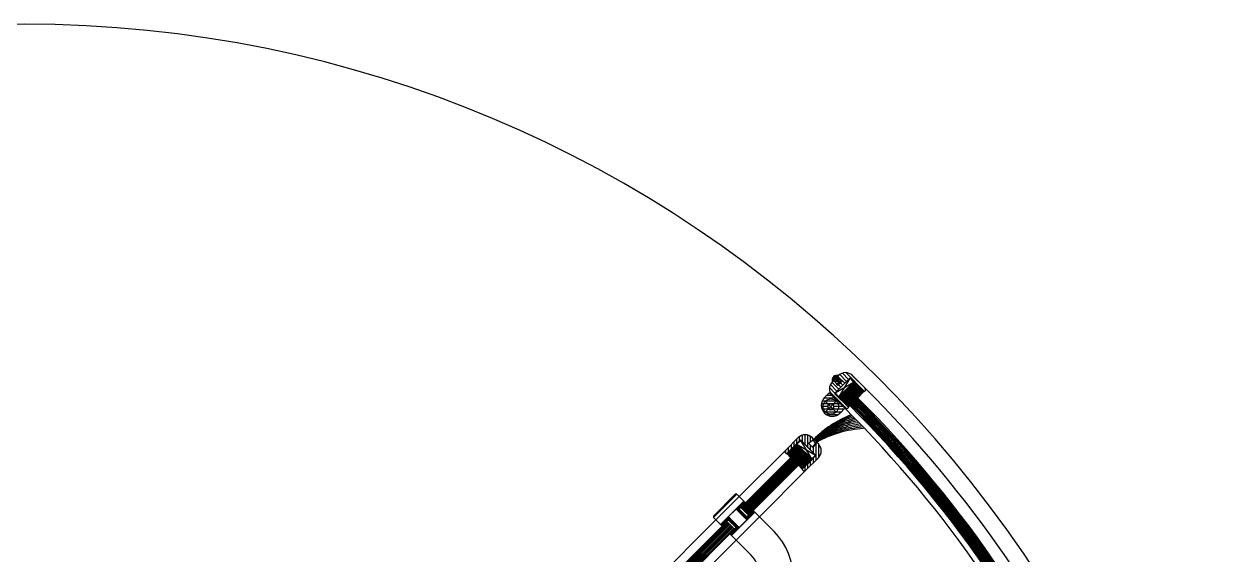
# Model space of a CAD drawing. Header units: inches. Extents: x -12530 to 36157, y 78659 to 110077.
# Drawn here: x -8744 to -7644, y 90186 to 90669 of the extents above; entities that cross this region are included whole.
import ezdxf

# ---------------------------------------------------------------- set-up
doc = ezdxf.new("R2010")
doc.units = ezdxf.units.IN
doc.header["$MEASUREMENT"] = 0
doc.layers.add('freecads.com', color=7, linetype='Continuous')

msp = doc.modelspace()

# ---------------------------------------------------------------- hatches: boundary and pattern name
at = {"layer": 'freecads.com'}
h = msp.add_hatch(dxfattribs=at)
h.set_pattern_fill('ANSI37', color=256, scale=10, angle=45, style=0)
h.set_pattern_definition([(90, (-47358.9113, 48838.1524), (-1.25, 2e-16), []), (180, (-47358.9113, 48838.1524), (-2e-16, -1.25), [])])
edge = h.paths.add_edge_path()
edge.add_line((-8001.8, 90341.5), (-8003.6, 90340.9))
edge.add_line((-8003.6, 90340.9), (-8003.9, 90341.8))
edge.add_line((-8003.9, 90341.8), (-8002.7, 90342.2))
edge.add_ellipse((-8002.8, 90342.5), major_axis=(0.213, 0.211), ratio=1, start_angle=245.178, end_angle=360.2356)
edge.add_line((-8002.6, 90342.7), (-8003.5, 90343.6))
edge.add_ellipse((-8003.7, 90343.4), major_axis=(0.213, 0.211), ratio=1, start_angle=0.2356, end_angle=65.178)
edge.add_line((-8003.8, 90343.7), (-8005.2, 90343.2))
edge.add_line((-8005.2, 90343.2), (-8005.4, 90343.7))
edge.add_line((-8005.4, 90343.7), (-8004.6, 90344.1))
edge.add_ellipse((-8004.7, 90344.3), major_axis=(0.213, 0.211), ratio=1, start_angle=245.178, end_angle=360.2356)
edge.add_line((-8004.4, 90344.5), (-8005.5, 90345.6))
edge.add_ellipse((-8005.7, 90345.4), major_axis=(0.213, 0.211), ratio=1, start_angle=0.2356, end_angle=90.2356)
edge.add_line((-8005.9, 90345.6), (-8008.1, 90343.4))
edge.add_ellipse((-8003.9, 90344.9), major_axis=(3.16, 3.13), ratio=1, start_angle=26.2248, end_angle=154.2464, ccw=False)
edge.add_line((-8002.5, 90349.1), (-8004.7, 90346.9))
edge.add_ellipse((-8004.4, 90346.7), major_axis=(0.213, 0.211), ratio=1, start_angle=90.2356, end_angle=180.2356)
edge.add_line((-8004.7, 90346.5), (-8003.6, 90345.4))
edge.add_ellipse((-8003.4, 90345.6), major_axis=(0.213, 0.211), ratio=1, start_angle=180.2356, end_angle=295.2932)
edge.add_line((-8003.1, 90345.5), (-8002.8, 90346.4))
edge.add_line((-8002.8, 90346.4), (-8002.2, 90346.2))
edge.add_line((-8002.2, 90346.2), (-8002.7, 90344.8))
edge.add_ellipse((-8002.4, 90344.7), major_axis=(0.213, 0.211), ratio=1, start_angle=115.2932, end_angle=180.2356)
edge.add_line((-8002.7, 90344.5), (-8001.8, 90343.6))
edge.add_ellipse((-8001.6, 90343.8), major_axis=(0.213, 0.211), ratio=1, start_angle=180.2356, end_angle=295.2932)
edge.add_line((-8001.3, 90343.7), (-8000.9, 90344.9))
edge.add_line((-8000.9, 90344.9), (-7999.9, 90344.5))
edge.add_line((-7999.9, 90344.5), (-8000.6, 90342.7))
edge.add_ellipse((-8002.5, 90343.4), major_axis=(1.42, 1.41), ratio=1, start_angle=245.178, end_angle=295.2932, ccw=False)
h = msp.add_hatch(dxfattribs=at)
h.set_pattern_fill('ANSI31', color=256, scale=20, angle=135, style=0)
h.set_pattern_definition([(90, (-7065.395, 86088.563), (2.5, 4e-13), [])])
h.paths.add_polyline_path([(-8030, 90283.3), (-8023, 90276.2), (-8035.5, 90263.7, 0.414214), (-8035.5, 90263.3), (-8035, 90262.8, 0.414214), (-8032.2, 90262.8), (-8020.8, 90274.1, 0.414214), (-8020.8, 90286.8), (-8022.2, 90288.2, 0.463455), (-8022.6, 90288.1), (-8026, 90283.5), (-8027.9, 90285.4)])
h.paths.add_polyline_path([(-8039.2, 90292.5), (-8050.5, 90281.2, 0.414214), (-8050.5, 90278.4), (-8050, 90277.9, 0.414214), (-8049.6, 90277.9), (-8037.1, 90290.4), (-8030, 90283.3), (-8027.9, 90285.4), (-8029.9, 90287.4), (-8025.2, 90290.7, 0.463455), (-8025.2, 90291.2), (-8026.5, 90292.5, 0.414214)])

# ---------------------------------------------------------------- linework, layer by layer
for p, q in [((-8008.5, 90343), (-8002.1, 90336.7)), ((-8005.9, 90345.6), (-8008.1, 90343.4)), ((-8006.8, 90344.8), (-8008.1, 90343.4)), ((-8006.7, 90344.8), (-8005.5, 90343.6)), ((-8003, 90340.1), (-8006.3, 90344.7)), ((-8006, 90332.8), (-7991.9, 90346.9)), ((-8005.6, 90333.2), (-7992.2, 90346.6)), ((-8005.6, 90333.2), (-7988.7, 90343.1)), ((-8004.4, 90344.5), (-8005.5, 90345.6)), ((-8005.4, 90343.7), (-8004.6, 90344.1)), ((-8005.2, 90343.2), (-8005.4, 90343.7)), ((-8003.8, 90343.7), (-8005.2, 90343.2)), ((-8002.5, 90349.1), (-8004.7, 90346.9)), ((-8004.7, 90346.5), (-8003.6, 90345.4)), ((-8002.5, 90349.1), (-8003.8, 90347.7)), ((-8003.8, 90347.3), (-7999.1, 90343.9)), ((-8002.6, 90342.7), (-8003.5, 90343.6)), ((-8003.2, 90348.3), (-7996.8, 90342)), ((-8003.1, 90345.5), (-8002.8, 90346.4)), ((-7999.1, 90343.9), (-8003, 90340.1)), ((-8002.8, 90346.4), (-8002.2, 90346.2)), ((-8002.2, 90346.2), (-8002.7, 90344.8)), ((-8002.7, 90344.5), (-8001.8, 90343.6)), ((-7992.2, 90346.6), (-8002.1, 90329.6)), ((-7988.7, 90343.1), (-8002.1, 90329.6)), ((-8001.3, 90350), (-7995.1, 90343.7)), ((-8001.3, 90343.7), (-8000.9, 90344.9)), ((-8000.9, 90344.9), (-7999.9, 90344.5)), ((-8000.7, 90342.3), (-7998.6, 90340.2)), ((-7999.9, 90344.5), (-8000.6, 90342.7)), ((-7999, 90351.2), (-7993.3, 90345.5)), ((-7995.9, 90351.7), (-7978.8, 90334.6)), ((-7994, 90337.7), (-7988.3, 90343.4)), ((-7992.2, 90346.6), (-7988.7, 90343.1)), ((-7988.7, 90343.1), (-7992.2, 90346.6)), ((-7991.9, 90346.9), (-7979.3, 90334.4)), ((-7990.2, 90349.5), (-7978.2, 90337.5)), ((-7978.4, 90337.8), (-7989.7, 90349.1)), ((-7989.5, 90333.2), (-7989.5, 90342.2)), ((-7989.1, 90342.6), (-7987.5, 90342.6)), ((-7988.3, 90343.4), (-7979.3, 90334.4)), ((-7988.2, 90332), (-7988.2, 90343.3)), ((-7987, 90330.7), (-7987, 90342.1)), ((-8010.9, 90333.4), (-8015.3, 90329)), ((-8013.2, 90331.1), (-8008.6, 90331.1)), ((-7996.7, 90319.3), (-8010.9, 90333.4)), ((-8010.7, 90338.2), (-8005.7, 90333.1)), ((-8010.3, 90334.3), (-7994.9, 90318.8)), ((-8009.9, 90340.9), (-8003.9, 90334.9)), ((-8008.1, 90330.7), (-7996.8, 90319.4)), ((-7993.5, 90320.3), (-8006, 90332.8)), ((-8002.1, 90329.6), (-8005.6, 90333.2)), ((-8002.5, 90340.6), (-8000.4, 90338.4)), ((-8001.1, 90330.6), (-7994, 90337.7)), ((-7985, 90328.8), (-7994, 90337.7)), ((-7993.9, 90337.6), (-7982.5, 90337.6)), ((-7993.2, 90336.9), (-7993.2, 90338.5)), ((-7992.9, 90338.8), (-7983.7, 90338.8)), ((-7992.6, 90336.3), (-7981.2, 90336.3)), ((-7992, 90335.7), (-7992, 90339.7)), ((-7991.6, 90340.1), (-7985, 90340.1)), ((-7991.4, 90335.1), (-7980, 90335.1)), ((-7990.7, 90334.5), (-7990.7, 90341)), ((-7990.4, 90341.3), (-7986.2, 90341.3)), ((-7990.1, 90333.8), (-7979.9, 90333.8)), ((-7988.8, 90332.6), (-7981.2, 90332.6)), ((-7987.6, 90331.3), (-7982.4, 90331.3)), ((-7985.7, 90329.5), (-7985.7, 90340.8)), ((-7979.3, 90334.4), (-7985, 90328.8)), ((-7984.5, 90329.3), (-7984.5, 90339.6)), ((-7983.2, 90330.5), (-7983.2, 90338.3)), ((-7982, 90331.8), (-7982, 90337.1)), ((-7980.7, 90333), (-7980.7, 90335.8)), ((-7979.5, 90334.3), (-7979.5, 90334.6)), ((-7978.9, 90334.4), (-7978.4, 90334.9)), ((-8018.2, 90321.1), (-8012, 90321.1)), ((-8018.1, 90323.6), (-8001.1, 90323.6)), ((-8017.3, 90326.1), (-8003.6, 90326.1)), ((-8015.6, 90328.6), (-8006.1, 90328.6)), ((-8004.2, 90315.5), (-8014.8, 90326.1)), ((-8004.2, 90326.1), (-8014.8, 90315.5)), ((-8007.1, 90321.1), (-7998.6, 90321.1)), ((-8001.1, 90330.6), (-8002.5, 90329.3)), ((-8002.5, 90329.3), (-7993.5, 90320.3)), ((-8002, 90328.8), (-8002, 90329.7)), ((-8002, 90328.8), (-7999.3, 90328.8)), ((-8001.6, 90330.1), (-8000.5, 90330.1)), ((-7992.1, 90321.7), (-8001.1, 90330.6)), ((-8000.8, 90327.6), (-7998, 90327.6)), ((-8000.7, 90327.5), (-8000.7, 90330.3)), ((-7999.5, 90326.3), (-7999.5, 90329)), ((-7999.5, 90326.3), (-7996.7, 90326.3)), ((-7998.3, 90325.1), (-7995.5, 90325.1)), ((-7998.2, 90325), (-7998.2, 90327.8)), ((-7997, 90323.8), (-7997, 90326.6)), ((-7997, 90323.8), (-7994.2, 90323.8)), ((-7995.8, 90322.6), (-7993, 90322.6)), ((-7995.7, 90322.5), (-7995.7, 90325.3)), ((-7994.5, 90321.3), (-7994.5, 90324.1)), ((-7994.5, 90321.3), (-7992.4, 90321.3)), ((-7994, 90319.4), (-7993.5, 90319.9)), ((-7993.5, 90320.3), (-7992.1, 90321.7)), ((-7993.2, 90320.5), (-7993.2, 90322.9)), ((-7986.3, 90330.1), (-7983.7, 90330.1)), ((-7985, 90328.8), (-7984.9, 90328.8)), ((-8017.6, 90318.6), (-8010.8, 90318.6)), ((-8016.3, 90316.1), (-7999.9, 90316.1)), ((-8013.7, 90313.6), (-8002.7, 90313.6)), ((-8008.2, 90318.6), (-7997.4, 90318.6)), ((-8001.1, 90314.9), (-7996.7, 90319.3)), ((-8040.3, 90286.5), (-8036.8, 90290)), ((-8036.8, 90290), (-8040.3, 90286.5)), ((-8036.8, 90290), (-8023.3, 90276.6)), ((-8026.9, 90273.1), (-8036.8, 90290)), ((-8093, 90238.8), (-8050.5, 90281.2)), ((-8037.8, 90282.6), (-8091.6, 90228.9)), ((-8090.8, 90228.2), (-8036.4, 90282.6)), ((-8090.1, 90227.4), (-8035.7, 90281.9)), ((-8089.4, 90226.7), (-8035, 90281.2)), ((-8088.7, 90226), (-8034.3, 90280.5)), ((-8088, 90225.3), (-8033.6, 90279.8)), ((-8087.3, 90224.6), (-8032.9, 90279.1)), ((-8086.6, 90223.9), (-8032.2, 90278.4)), ((-8085.9, 90223.2), (-8031.4, 90277.7)), ((-8085.2, 90222.5), (-8030.7, 90276.9)), ((-8041.3, 90286.1), (-8049.6, 90277.9)), ((-8049.6, 90277.9), (-8046.1, 90274.3)), ((-8049.1, 90278.4), (-8049.1, 90277.4)), ((-8043.1, 90277.3), (-8049.1, 90277.3)), ((-8041.8, 90278.6), (-8048.9, 90278.6)), ((-8047.9, 90279.6), (-8047.9, 90276.1)), ((-8044.3, 90276.1), (-8047.8, 90276.1)), ((-8040.6, 90279.8), (-8047.7, 90279.8)), ((-8046.6, 90280.9), (-8046.6, 90274.9)), ((-8039.3, 90281.1), (-8046.4, 90281.1)), ((-8046.1, 90274.3), (-8037.8, 90282.6)), ((-8045.4, 90282.1), (-8045.4, 90275)), ((-8038.1, 90282.3), (-8045.2, 90282.3)), ((-8044.1, 90283.4), (-8044.1, 90276.3)), ((-8038.8, 90283.6), (-8043.9, 90283.6)), ((-8042.9, 90284.6), (-8042.9, 90277.5)), ((-8040, 90284.8), (-8042.7, 90284.8)), ((-8041.6, 90285.9), (-8041.6, 90278.8)), ((-8041.3, 90286.1), (-8041.4, 90286.1)), ((-8037.8, 90282.6), (-8041.3, 90286.1)), ((-8040.4, 90285.2), (-8040.4, 90280)), ((-8026.9, 90273.1), (-8040.3, 90286.5)), ((-8040.3, 90286.5), (-8023.3, 90276.6)), ((-8039.1, 90283.9), (-8039.1, 90281.3)), ((-8037.9, 90282.7), (-8037.9, 90282.5)), ((-8036.4, 90282.6), (-8037.8, 90282.6)), ((-8030.7, 90276.9), (-8036.4, 90282.6)), ((-8030.7, 90275.5), (-8030.7, 90276.9)), ((-8023.3, 90276.6), (-8026.9, 90273.1)), ((-8084.5, 90221.8), (-8030.7, 90275.5)), ((-8045.6, 90274.8), (-8046.6, 90274.8)), ((-8039, 90267.3), (-8030.7, 90275.5)), ((-8035.5, 90263.7), (-8039, 90267.3)), ((-8031.9, 90267.3), (-8038.9, 90267.3)), ((-8037.9, 90268.4), (-8037.9, 90266.1)), ((-8033.1, 90266.1), (-8037.8, 90266.1)), ((-8030.6, 90268.6), (-8037.7, 90268.6)), ((-8036.6, 90269.6), (-8036.6, 90264.9)), ((-8034.4, 90264.8), (-8036.6, 90264.8)), ((-8029.4, 90269.8), (-8036.4, 90269.8)), ((-8027.2, 90272), (-8035.5, 90263.7)), ((-8035.4, 90270.9), (-8035.4, 90263.8)), ((-8028.1, 90271.1), (-8035.2, 90271.1)), ((-8034.1, 90272.1), (-8034.1, 90265.1)), ((-8027.5, 90272.3), (-8033.9, 90272.3)), ((-8032.9, 90273.4), (-8032.9, 90266.3)), ((-8028.8, 90273.6), (-8032.7, 90273.6)), ((-8031.6, 90274.6), (-8031.6, 90267.6)), ((-8030, 90274.8), (-8031.4, 90274.8)), ((-8030.7, 90275.5), (-8027.2, 90272)), ((-8030.4, 90275.2), (-8030.4, 90268.8)), ((-8029.1, 90273.9), (-8029.1, 90270.1)), ((-8027.9, 90272.7), (-8027.9, 90271.3)), ((-8032.2, 90262.8), (-8074.6, 90220.4)), ((-8096.5, 90240.9), (-8116.3, 90221.1)), ((-8095.1, 90240.9), (-8116.3, 90219.7)), ((-8109.9, 90213.3), (-8088.7, 90234.5)), ((-8095.1, 90240.9), (-8096.5, 90240.9)), ((-8095.8, 90227.4), (-8088.7, 90234.5)), ((-8088.7, 90234.5), (-8095.1, 90240.9)), ((-8088.7, 90234.5), (-8095.1, 90240.9)), ((-8087.3, 90233.1), (-8094.4, 90226)), ((-8091.4, 90229), (-8091.4, 90231.9)), ((-8090.8, 90232.4), (-8088, 90232.4)), ((-8090.4, 90230), (-8090.4, 90232.9)), ((-8089.8, 90233.4), (-8087.7, 90233.4)), ((-8089.4, 90231), (-8089.4, 90233.9)), ((-8088.8, 90234.4), (-8088.7, 90234.4)), ((-8088.7, 90234.5), (-8087.3, 90233.1)), ((-8088.4, 90232), (-8088.4, 90234.2)), ((-8087.4, 90233), (-8087.4, 90233.2)), ((-8116.3, 90221.1), (-8116.3, 90219.7)), ((-8102.9, 90220.4), (-8095.8, 90227.4)), ((-8100, 90203.4), (-8078.8, 90224.6)), ((-8095.8, 90227.4), (-8093, 90227.4)), ((-8094.4, 90226), (-8095.8, 90227.4)), ((-8095.8, 90227.4), (-8085.9, 90217.5)), ((-8095.4, 90227), (-8095.4, 90227.9)), ((-8094.8, 90228.4), (-8092, 90228.4)), ((-8094.8, 90226.4), (-8094, 90226.4)), ((-8094.4, 90226), (-8094.4, 90228.9)), ((-8093, 90227.4), (-8094.4, 90226)), ((-8094.4, 90226), (-8087.3, 90219)), ((-8094.3, 90226.2), (-8091.7, 90226.2)), ((-8094.1, 90225.7), (-8094.1, 90226.3)), ((-8093.8, 90229.4), (-8091, 90229.4)), ((-8093.5, 90225.2), (-8090.7, 90225.2)), ((-8093.4, 90227), (-8093.4, 90229.9)), ((-8093.3, 90227.2), (-8092.7, 90227.2)), ((-8093.1, 90224.7), (-8093.1, 90227.3)), ((-8085.9, 90220.4), (-8093, 90227.4)), ((-8092.8, 90230.4), (-8090, 90230.4)), ((-8092.5, 90224.2), (-8089.7, 90224.2)), ((-8092.4, 90228), (-8092.4, 90230.9)), ((-8092.1, 90223.7), (-8092.1, 90226.6)), ((-8091.8, 90231.4), (-8089, 90231.4)), ((-8091.6, 90228.9), (-8084.5, 90221.8)), ((-8091.5, 90223.2), (-8088.7, 90223.2)), ((-8091.1, 90222.7), (-8091.1, 90225.6)), ((-8090.5, 90222.2), (-8087.7, 90222.2)), ((-8090.1, 90221.7), (-8090.1, 90224.6)), ((-8089.5, 90221.2), (-8086.7, 90221.2)), ((-8089.1, 90220.7), (-8089.1, 90223.6)), ((-8088.1, 90219.7), (-8088.1, 90222.6)), ((-8080.2, 90226), (-8087.3, 90219)), ((-8087.1, 90219.2), (-8087.1, 90221.6)), ((-8085.9, 90217.5), (-8078.8, 90224.6)), ((-8085.4, 90220.9), (-8082.6, 90220.9)), ((-8084.8, 90218.7), (-8084.8, 90221.5)), ((-8084.4, 90221.9), (-8081.6, 90221.9)), ((-8083.8, 90219.7), (-8083.8, 90222.5)), ((-8083.4, 90222.9), (-8080.6, 90222.9)), ((-8082.8, 90220.7), (-8082.8, 90223.5)), ((-8082.4, 90223.9), (-8079.6, 90223.9)), ((-8081.8, 90221.7), (-8081.8, 90224.5)), ((-8081.4, 90224.9), (-8079.1, 90224.9)), ((-8080.8, 90222.7), (-8080.8, 90225.5)), ((-8080.4, 90225.9), (-8080.1, 90225.9)), ((-8078.8, 90224.6), (-8080.2, 90226)), ((-8079.8, 90223.7), (-8079.8, 90225.6)), ((-8078.8, 90224.6), (-8061.1, 90206.9)), ((-8688.4, 89643.4), (-8114.2, 90217.5)), ((-8104.3, 90216.1), (-8686.9, 89633.5)), ((-8686.2, 89632.8), (-8103.6, 90215.4)), ((-8685.5, 89632.1), (-8102.9, 90214.7)), ((-8684.8, 89631.4), (-8102.2, 90214)), ((-8684.1, 89630.7), (-8101.5, 90213.3)), ((-8683.4, 89629.9), (-8100.7, 90212.6)), ((-8682.7, 89629.2), (-8100, 90211.9)), ((-8682, 89628.5), (-8099.3, 90211.2)), ((-8681.3, 89627.8), (-8098.6, 90210.5)), ((-8680.6, 89627.1), (-8097.9, 90209.8)), ((-8116.3, 90219.7), (-8109.9, 90213.3)), ((-8102.9, 90220.4), (-8109.9, 90213.3)), ((-8109.9, 90213.3), (-8108.5, 90211.9)), ((-8109.8, 90213.4), (-8107, 90213.4)), ((-8109.4, 90212.7), (-8109.4, 90213.9)), ((-8109.1, 90212.4), (-8108, 90212.4)), ((-8108.8, 90214.4), (-8106, 90214.4)), ((-8108.5, 90211.9), (-8101.5, 90219)), ((-8108.4, 90212), (-8108.4, 90214.9)), ((-8107.8, 90215.4), (-8105, 90215.4)), ((-8107.4, 90213), (-8107.4, 90215.9)), ((-8106.8, 90216.4), (-8104, 90216.4)), ((-8106.4, 90214), (-8106.4, 90216.9)), ((-8105.8, 90217.4), (-8103, 90217.4)), ((-8105.4, 90215), (-8105.4, 90217.9)), ((-8104.8, 90218.4), (-8102, 90218.4)), ((-8104.4, 90216), (-8104.4, 90218.9)), ((-8104.3, 90216.1), (-8097.2, 90209.1)), ((-8103.8, 90219.4), (-8101.9, 90219.4)), ((-8103.4, 90217), (-8103.4, 90219.9)), ((-8101.5, 90219), (-8102.9, 90220.4)), ((-8093, 90210.5), (-8102.9, 90220.4)), ((-8102.9, 90217.5), (-8101.5, 90219)), ((-8095.8, 90210.5), (-8102.9, 90217.5)), ((-8102.5, 90217.2), (-8099.6, 90217.2)), ((-8102.4, 90218), (-8102.4, 90219.9)), ((-8102.3, 90218.2), (-8100.6, 90218.2)), ((-8102.1, 90216.8), (-8102.1, 90218.3)), ((-8101.5, 90219), (-8094.4, 90211.9)), ((-8101.5, 90216.2), (-8098.6, 90216.2)), ((-8101.5, 90204.8), (-8094.4, 90211.9)), ((-8101.1, 90215.8), (-8101.1, 90218.6)), ((-8100.5, 90215.2), (-8097.6, 90215.2)), ((-8100.1, 90214.8), (-8100.1, 90217.6)), ((-8093, 90210.5), (-8100, 90203.4)), ((-8099.5, 90214.2), (-8096.6, 90214.2)), ((-8099.1, 90213.8), (-8099.1, 90216.6)), ((-8098.5, 90213.2), (-8095.6, 90213.2)), ((-8098.1, 90212.8), (-8098.1, 90215.6)), ((-8097.5, 90212.2), (-8094.6, 90212.2)), ((-8097.1, 90211.8), (-8097.1, 90214.6)), ((-8096.5, 90211.2), (-8095.1, 90211.2)), ((-8096.4, 90209.9), (-8093.6, 90209.9)), ((-8096.1, 90210.8), (-8096.1, 90213.6)), ((-8094.4, 90211.9), (-8095.8, 90210.5)), ((-8095.8, 90207.7), (-8095.8, 90210.5)), ((-8095.4, 90210.9), (-8093.3, 90210.9)), ((-8095.1, 90211.2), (-8095.1, 90212.6)), ((-8094.8, 90208.7), (-8094.8, 90211.5)), ((-8094.4, 90211.9), (-8094.3, 90211.9)), ((-8094.4, 90211.9), (-8093, 90210.5)), ((-8093.8, 90209.7), (-8093.8, 90211.3)), ((-8085.9, 90217.5), (-8093, 90210.5)), ((-8088.5, 90220.2), (-8086.1, 90220.2)), ((-8087.5, 90219.2), (-8087.1, 90219.2)), ((-8087.3, 90219), (-8085.9, 90220.4)), ((-8087.3, 90219), (-8085.9, 90217.5)), ((-8087.2, 90218.9), (-8084.6, 90218.9)), ((-8086.8, 90218.4), (-8086.8, 90219.5)), ((-8086.4, 90219.9), (-8083.6, 90219.9)), ((-8086.2, 90217.9), (-8085.6, 90217.9)), ((-8086.1, 90220.2), (-8086.1, 90220.6)), ((-8085.8, 90217.7), (-8085.8, 90220.5)), ((-8679.9, 89626.4), (-8097.2, 90209.1)), ((-8095.8, 90199.2), (-8670, 89625)), ((-8100, 90203.4), (-8101.5, 90204.8)), ((-8101.4, 90204.9), (-8098.6, 90204.9)), ((-8100.8, 90204.2), (-8100.8, 90205.5)), ((-8100.5, 90203.9), (-8099.6, 90203.9)), ((-8100.4, 90205.9), (-8097.6, 90205.9)), ((-8082.4, 90185.7), (-8100, 90203.4)), ((-8099.8, 90203.7), (-8099.8, 90206.5)), ((-8099.4, 90206.9), (-8096.6, 90206.9)), ((-8098.8, 90204.7), (-8098.8, 90207.5)), ((-8098.4, 90207.9), (-8095.6, 90207.9)), ((-8097.8, 90205.7), (-8097.8, 90208.5)), ((-8097.4, 90208.9), (-8094.6, 90208.9)), ((-8096.8, 90206.7), (-8096.8, 90209.5))]:
    msp.add_line(p, q, dxfattribs=at)
at = {"layer": 'freecads.com', "ltscale": 10}
for p, q in [((-8093, 90238.8), (-8114.2, 90217.5)), ((-8074.6, 90220.4), (-8095.8, 90199.2))]:
    msp.add_line(p, q, dxfattribs=at)
at = {"layer": 'freecads.com'}
msp.add_lwpolyline([(-8001.8, 90341.5), (-8003.6, 90340.9), (-8003.9, 90341.8), (-8002.7, 90342.2)], dxfattribs=at)
msp.add_lwpolyline([(-8029.9, 90287.4), (-8025.2, 90290.7, 0.463455), (-8025.2, 90291.2), (-8026.5, 90292.5, 0.414214), (-8039.2, 90292.5), (-8050.5, 90281.2, 0.414214), (-8050.5, 90278.4), (-8050, 90277.9, 0.414214), (-8049.6, 90277.9), (-8037.1, 90290.4), (-8023, 90276.2), (-8035.5, 90263.7, 0.414214), (-8035.5, 90263.3), (-8035, 90262.8, 0.414214), (-8032.2, 90262.8), (-8020.8, 90274.1, 0.414214), (-8020.8, 90286.8), (-8022.2, 90288.2, 0.463455), (-8022.6, 90288.1), (-8026, 90283.5)], format="xyb", close=True, dxfattribs=at)
at = {"layer": 'freecads.com', "ltscale": 2}
msp.add_lwpolyline([(-8029.3, 90287.5, 0.443716), (-8029.3, 90286.8), (-8026.5, 90284.1, 0.443716), (-8025.8, 90284.1), (-8023.3, 90287.2, 0.385314), (-8023.3, 90287.9), (-8025.5, 90290.1, 0.385314), (-8026.1, 90290.1)], format="xyb", close=True, dxfattribs=at)
at = {"layer": 'freecads.com'}
for radius in [7, 2.5]:
    msp.add_circle((-8009.5, 90320.8), radius, dxfattribs=at)
for centre, radius, start, end in [((-8744.2, 89569.1), 1100, 0.3125, 179.6875), ((-8001.8, 90337), 9, 135, 225), ((-8006.6, 90344.5), 0.3, 35.5377, 135), ((-8003.6, 90347.5), 0.3, 135, 234.4623), ((-7996.1, 90342.7), 9, 45, 135), ((-8744.2, 89569.1), 1065, 2.0448, 45.6994), ((-8744.2, 89569.1), 1066, 2.0429, 45.6987), ((-8744.2, 89569.1), 1067, 2.041, 45.6981), ((-8744.2, 89569.1), 1068, 2.039, 45.6974), ((-8744.2, 89569.1), 1069, 2.0371, 45.6968), ((-8744.2, 89569.1), 1070, 2.0352, 45.6961), ((-8744.2, 89569.1), 1071, 2.0333, 45.6955), ((-8744.2, 89569.1), 1072, 2.0314, 45.6948), ((-8744.2, 89569.1), 1073, 2.0295, 45.6942), ((-8744.2, 89569.1), 1074, 2.0276, 45.6935), ((-7979.1, 90334.6), 0.3, 225, 315), ((-8744.2, 89569.1), 1085, 2.6942, 45.1056), ((-7979.8, 90336.3), 2, 315, 45), ((-8008.2, 90322), 10, 135, 315), ((-8009.5, 90320.8), 3, 135, 45), ((-8744.2, 89569.1), 1064, 2.0467, 45.7001), ((-7993.7, 90320.1), 0.3, 315, 45), ((-7956.7, 90217.8), 100.2, 109.9059, 133.1657), ((-7954.4, 90220), 100.2, 111.9149, 134.8868), ((-7958.7, 90215.7), 100.2, 108.0985, 131.5396), ((-7961, 90213.5), 100.2, 106.0225, 129.7002), ((-7962.9, 90211.5), 100.2, 104.2094, 128.1192), ((-8744.2, 89569.1), 1059, 2.7604, 45.1082), ((-7995.4, 90320.8), 2, 225, 315), ((-7964.9, 90209.6), 100.2, 102.3614, 126.533), ((-7966.8, 90207.6), 100.2, 100.4744, 124.9402), ((-7968.8, 90205.6), 100.2, 98.4785, 123.286), ((-7970.7, 90203.8), 100.2, 96.6304, 121.7834), ((-7972.4, 90202.1), 100.2, 94.8025, 120.3256), ((-7973.8, 90200.7), 100.2, 93.3461, 119.1851), ((-8103.6, 90164.5), 60, 315, 45), ((-8103.6, 90164.5), 30, 315, 45)]:
    msp.add_arc(centre, radius, start, end, dxfattribs=at)
for centre, major_axis, start_param, end_param in [((-8003.9, 90344.9), (3.16, 3.13), 0.45771, 2.692107), ((-8005.7, 90345.4), (0.213, 0.211), 0.004112, 1.574909), ((-8004.4, 90346.7), (0.213, 0.211), 1.574909, 3.145705), ((-8004.7, 90344.3), (0.213, 0.211), 4.279163, 6.287297), ((-8003.7, 90343.4), (0.213, 0.211), 0.004112, 1.137571), ((-8003.4, 90345.6), (0.213, 0.211), 3.145705, 5.153839), ((-8002.4, 90344.7), (0.213, 0.211), 2.012246, 3.145705), ((-8002.8, 90342.5), (0.213, 0.211), 4.279163, 6.287297), ((-8001.6, 90343.8), (0.213, 0.211), 3.145705, 5.153839), ((-8002.5, 90343.4), (1.42, 1.41), 4.279163, 5.153839)]:
    msp.add_ellipse(centre, major_axis=major_axis, ratio=1, start_param=start_param, end_param=end_param, dxfattribs=at)

doc.saveas('drawing.dxf')
